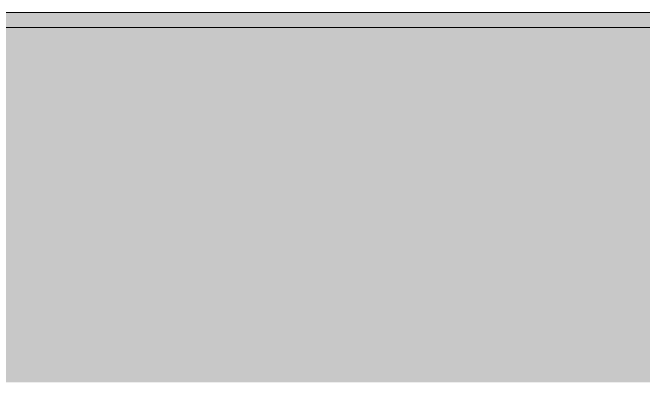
# Model space of a CAD drawing. Header units: millimetres. Extents: x 365175 to 2667127, y -330297 to -162108.
# Drawn here: x 2383446 to 2394143, y -330297 to -324034 of the extents above; entities that cross this region are included whole.
import ezdxf

# ---------------------------------------------------------------- set-up
doc = ezdxf.new("R2010")
doc.units = ezdxf.units.MM
doc.header["$MEASUREMENT"] = 0
doc.linetypes.add('Wipeout_Contour', pattern=[1000, 0, -1000])

# ---------------------------------------------------------------- blocks, each defined once
blk = doc.blocks.new('Élément de coupe_1488_4', base_point=(2775448, -323934))
at = {"color": 254, "linetype": 'Wipeout_Contour', "lineweight": 0, "ltscale": 9501782.059276592}
blk.add_wipeout([(2403585, -324284), (2403585, -324034), (2302843, -324034), (2302843, -324284)], dxfattribs=at)
at = {"linetype": 'Continuous', "lineweight": 5, "true_color": 0x00e7c4}
h = blk.add_hatch(dxfattribs=at)
h.set_pattern_fill('Plâtre_0004', color=120, style=0, pattern_type=2)
h.set_pattern_definition([(0, (2775447.68, -323933.55), (0, 86.60254), [0, -50]), (0, (2775472.68, -323890.25), (0, 86.60254), [0, -50])])
h.paths.add_polyline_path([(2403585, -324284), (2403585, -324034), (2302843, -324034), (2302843, -324284)])
at = {"color": 7, "linetype": 'Continuous', "lineweight": 5}
for p, q in [((2403585, -324034), (2302843, -324034)), ((2403585, -324284), (2302843, -324284))]:
    blk.add_line(p, q, dxfattribs=at)

msp = doc.modelspace()

# ---------------------------------------------------------------- block references
at = {"lineweight": 0}
msp.add_blockref('Élément de coupe_1488_4', (2775447.681, -323933.55), dxfattribs=at)

# ---------------------------------------------------------------- next in the draw order: hatches: boundary and pattern name
at = {"linetype": 'Continuous', "lineweight": 5}
for color, points in [(255, [(2287327.605, -324033.55), (2415765.132, -324033.55), (2415765.132, -330296.824), (2287327.605, -330296.824)]), (7, [(2297925.843, -324033.55), (2407161.767, -324033.55), (2407161.767, -324233.55), (2297925.843, -324233.55)])]:
    msp.add_hatch(color=color, dxfattribs=at).paths.add_polyline_path(points)

doc.saveas('drawing.dxf')
